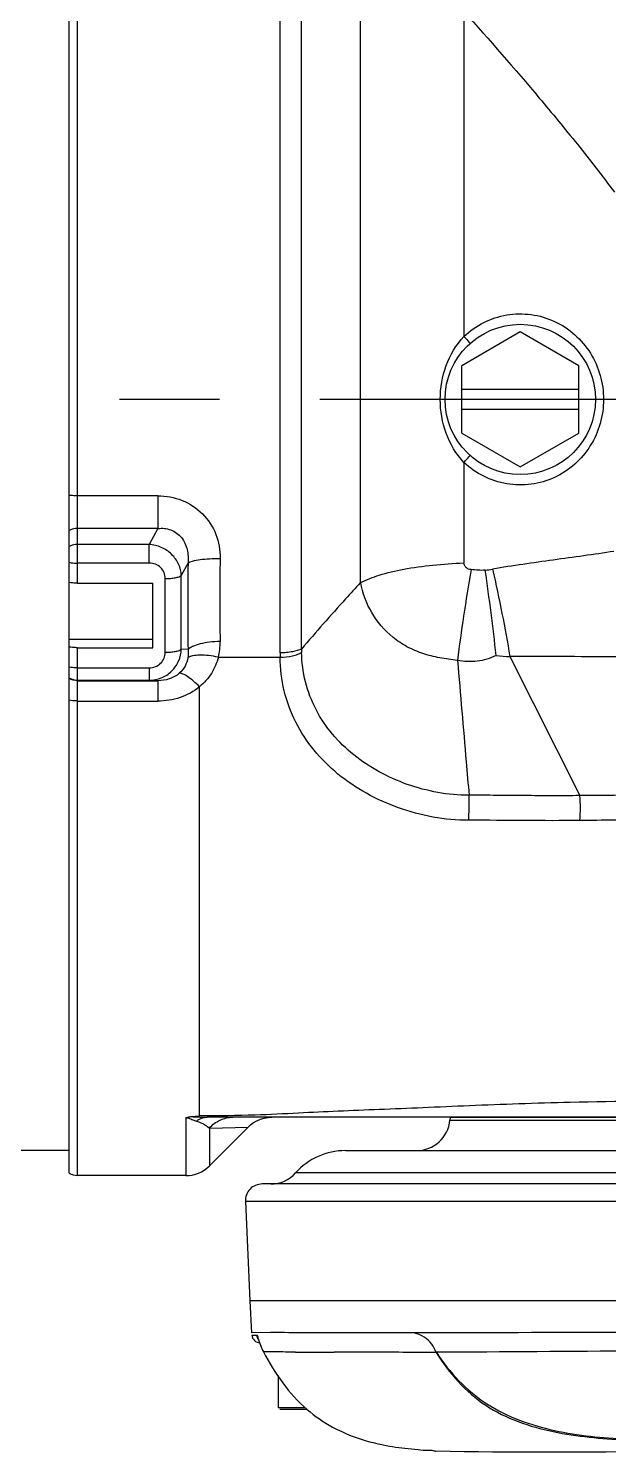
# Model space of a CAD drawing. Header units: millimetres. Extents: x 4086 to 8300, y 123 to 1549.
# Drawn here: x 6860.9 to 6869.58, y 989.27 to 1010.6 of the extents above; entities that cross this region are included whole.
import ezdxf

# ---------------------------------------------------------------- set-up
doc = ezdxf.new("R2010")
doc.units = ezdxf.units.MM
doc.linetypes.add('CENTER', pattern=[0.6, 0.375, -0.075, 0.075, -0.075])
doc.layers.add('中心线', color=7, linetype='Continuous')
doc.layers.add('外形图', color=7, linetype='Continuous')

msp = doc.modelspace()

# ---------------------------------------------------------------- linework, layer by layer
at = {"layer": '中心线', "linetype": 'CENTER', "ltscale": 20}
msp.add_line((6992.764, 1005.043), (6836.9537, 1005.043), dxfattribs=at)
at = {"layer": '外形图'}
for p, q in [((6861.639, 1002.2907), (6861.639, 1016.668)), ((6861.514, 993.4558), (6861.514, 1016.6302)), ((6864.6698, 1001.2479), (6864.6698, 1015.0053)), ((6864.9905, 1001.3035), (6864.9905, 1014.8387)), ((6865.8685, 1012.2565), (6865.8685, 1002.2938)), ((6867.4201, 1010.8543), (6867.4201, 1005.9862)), ((6868.264, 1006.0534), (6867.389, 1005.5482)), ((6869.139, 1005.5482), (6868.264, 1006.0534)), ((6867.389, 1004.5378), (6867.389, 1005.5482)), ((6869.139, 1004.5378), (6869.139, 1005.5482)), ((6869.139, 1005.193), (6867.389, 1005.193)), ((6869.139, 1004.893), (6867.389, 1004.893)), ((6867.389, 1004.5378), (6868.264, 1004.0327)), ((6868.264, 1004.0327), (6869.139, 1004.5378)), ((6867.4201, 1004.0999), (6867.4201, 1002.5963)), ((6862.8382, 1003.6003), (6861.639, 1003.6003)), ((6862.8382, 1003.6003), (6862.8382, 1003.1097)), ((6862.8382, 1003.1097), (6861.639, 1003.1097)), ((6862.8382, 1003.1097), (6862.7103, 1002.8707)), ((6862.7103, 1002.8707), (6861.639, 1002.8707)), ((6862.7103, 1002.5917), (6862.7103, 1002.8707)), ((6862.7103, 1002.5917), (6861.639, 1002.5917)), ((6863.2912, 1002.5937), (6863.191, 1002.4065)), ((6863.191, 1001.3028), (6863.191, 1002.4065)), ((6861.639, 1002.2907), (6862.764, 1002.2907)), ((6862.764, 1001.3248), (6862.764, 1002.2907)), ((6862.9506, 1001.256), (6862.9506, 1002.3596)), ((6861.514, 1001.4542), (6862.764, 1001.4542)), ((6861.639, 993.418), (6861.639, 1001.3248)), ((6861.639, 1001.3248), (6862.764, 1001.3248)), ((6863.2918, 1001.2964), (6863.191, 1001.3028)), ((6863.745, 1001.1826), (6864.6694, 1001.1826)), ((6868.1092, 1001.1934), (6869.1549, 999.1092)), ((6861.639, 1001.0238), (6862.7103, 1001.0238)), ((6862.7103, 1001.0238), (6862.7103, 1000.8386)), ((6861.639, 1000.8386), (6862.7103, 1000.8386)), ((6861.639, 1000.8305), (6862.8382, 1000.8305)), ((6862.8382, 1000.8305), (6862.7103, 1000.8386)), ((6862.8382, 1000.8305), (6862.8382, 1000.5249)), ((6863.464, 994.3123), (6863.4639, 1000.7396)), ((6861.639, 1000.5249), (6862.8382, 1000.5249)), ((6863.2569, 994.2836), (6863.2569, 993.418)), ((6885.764, 994.293), (6863.5773, 994.293)), ((6867.2137, 994.293), (6867.2099, 994.2494)), ((6867.2137, 994.293), (6871.1562, 994.293)), ((6864.1926, 994.1466), (6863.6105, 993.5645)), ((6863.6105, 994.1292), (6864.1926, 994.1466)), ((6863.6105, 994.1292), (6863.6105, 993.5645)), ((6867.2099, 994.2494), (6883.3181, 994.2494)), ((6861.514, 993.793), (6859.514, 993.793)), ((6865.6476, 993.793), (6884.8804, 993.793)), ((6863.2569, 993.418), (6861.639, 993.418)), ((6877.5253, 993.4598), (6864.9023, 993.4598)), ((6877.9783, 993.2931), (6864.3995, 993.2931)), ((6864.1498, 993.0323), (6864.2185, 991.543)), ((6864.8716, 993.0323), (6864.1498, 993.0323)), ((6865.006, 993.0323), (6864.8716, 993.0323)), ((6877.2724, 993.0323), (6865.006, 993.0323)), ((6864.2185, 991.543), (6864.2422, 991.0659)), ((6886.0131, 991.543), (6864.2189, 991.543)), ((6864.5234, 991.0669), (6864.2422, 991.0659)), ((6864.6071, 991.067), (6864.5234, 991.0669)), ((6864.2449, 991.0304), (6864.2782, 991.0306)), ((6864.2782, 991.0306), (6864.3199, 991.0311)), ((6864.4214, 990.7773), (6864.4203, 990.7774)), ((6865.7652, 990.7732), (6865.4766, 990.7737)), ((6864.639, 990.4266), (6864.639, 989.943)), ((6865.0464, 989.943), (6864.639, 989.943)), ((6865.0762, 989.918), (6864.664, 989.918))]:
    msp.add_line(p, q, dxfattribs=at)
for points in [[(6864.1926, 994.1466), (6864.2266, 994.1776), (6864.2731, 994.2119), (6864.3232, 994.2406), (6864.3763, 994.2633), (6864.4317, 994.2797), (6864.4885, 994.2897), (6864.5461, 994.293)], [(6864.3415, 990.975), (6864.3398, 990.9784), (6864.3466, 990.9595), (6864.361, 990.9175), (6864.3813, 990.8631), (6864.4069, 990.8046), (6864.4204, 990.7773)]]:
    msp.add_lwpolyline(points, dxfattribs=at)
msp.add_circle((6868.264, 1005.043), 1.125, dxfattribs=at)
for centre, radius, start, end in [((6901.0693, 1001.9647), 37.7834, 179.04603, 181.01336), ((6898.8487, 1002.0564), 35.0822, 179.00909, 181.04452), ((6867.5362, 1004.3497), 1.8748, 276.24851, 279.66118), ((6825.6437, 996.4452), 42.5278, 6.42747, 8.16618), ((6862.8839, 1001.4019), 0.8886, 345.71017, 0.96336), ((6866.9881, 1001.29), 1.9977, 179.61509, 181.0056), ((6866.843, 1001.2028), 2.1737, 178.81139, 180.53343), ((6868.1145, 1002.9459), 1.7526, 263.10753, 269.82774), ((6871.7862, 868.009), 126.5356, 90.288134, 91.256312), ((6866.7118, 994.293), 0.5, 270, 355), ((6865.6476, 992.793), 1, 90, 138.18468), ((6861.639, 993.6723), 0.25, 240, 270), ((6863.2569, 993.918), 0.5, 270, 315), ((6864.5297, 993.7931), 0.5, 270, 318.18468), ((6864.3995, 993.0431), 0.25, 90, 182.48738), ((6866.3297, 923.2009), 67.8622, 89.705894, 89.982468), ((6864.3693, 991.043), 0.125, 185.74114, 270), ((6864.4797, 985.6982), 5.0794, 90.50526, 90.65677), ((6865.7204, 1126.1908), 135.4174, 269.653891, 269.896849), ((6865.5734, 691.1619), 299.6114, 89.774242, 89.963303), ((6866.4879, 991.5545), 2.1638, 229.21718, 241.47624)]:
    msp.add_arc(centre, radius, start, end, dxfattribs=at)
for points, knots in [([(6868.6932, 1012.053), (6868.9988, 1011.7107), (6869.6241, 1010.9989), (6870.2309, 1010.271), (6870.5347, 1009.8884)], [0, 0, 0, 0, 0.4843319, 1, 1, 1, 1]), ([(6867.4201, 1010.8543), (6867.802, 1010.4264), (6868.3768, 1009.7698), (6869.1248, 1008.8636), (6869.4937, 1008.3886), (6869.6735, 1008.1453)], [0, 0, 0, 0, 0.4882033, 0.7425552, 1, 1, 1, 1]), ([(6867.4201, 1005.9862), (6867.508, 1006.0693), (6867.7093, 1006.211), (6868.0596, 1006.3258), (6868.4287, 1006.3319), (6868.7827, 1006.2283), (6869.0907, 1006.0261), (6869.3278, 1005.7445), (6869.4768, 1005.4081), (6869.5107, 1005.1643), (6869.5107, 1005.043)], [0, 0, 0, 0, 0.1248716, 0.2498978, 0.3750275, 0.5000722, 0.6249562, 0.7498145, 0.8748249, 1, 1, 1, 1]), ([(6867.0671, 1005.043), (6867.0671, 1005.2142), (6867.1256, 1005.5583), (6867.3044, 1005.8612), (6867.4201, 1005.9862)], [0, 0, 0, 0, 0.5012763, 1, 1, 1, 1]), ([(6867.4201, 1005.9862), (6867.4283, 1005.9773), (6867.4601, 1005.9428), (6867.4911, 1005.9076), (6867.5136, 1005.8811)], [0, 0, 0, 0, 0.2591646, 1, 1, 1, 1]), ([(6867.4201, 1004.0999), (6867.3044, 1004.2249), (6867.1256, 1004.5278), (6867.0671, 1004.8718), (6867.0671, 1005.043)], [0, 0, 0, 0, 0.4987239, 1, 1, 1, 1]), ([(6869.5107, 1005.043), (6869.5107, 1004.9217), (6869.4768, 1004.678), (6869.3277, 1004.3416), (6869.0907, 1004.0599), (6868.7827, 1003.8577), (6868.4287, 1003.7542), (6868.0596, 1003.7603), (6867.7093, 1003.875), (6867.508, 1004.0168), (6867.4201, 1004.0999)], [0, 0, 0, 0, 0.1251756, 0.2501851, 0.3750436, 0.4999274, 0.6249717, 0.7501016, 0.8751282, 1, 1, 1, 1]), ([(6867.4201, 1004.0999), (6867.4283, 1004.1088), (6867.4601, 1004.1433), (6867.4911, 1004.1784), (6867.5136, 1004.2049)], [0, 0, 0, 0, 0.2591645, 1, 1, 1, 1]), ([(6861.639, 1003.6003), (6861.6281, 1003.6003), (6861.5861, 1003.6006), (6861.5441, 1003.6023), (6861.5131, 1003.6046)], [0, 0, 0, 0, 0.2608266, 1, 1, 1, 1]), ([(6862.8382, 1003.6003), (6862.9615, 1003.6003), (6863.2106, 1003.5551), (6863.5266, 1003.3467), (6863.7308, 1003.0309), (6863.7738, 1002.7842), (6863.7718, 1002.6631)], [0, 0, 0, 0, 0.2519237, 0.502942, 0.7524367, 1, 1, 1, 1]), ([(6861.639, 1003.1097), (6861.6281, 1003.1097), (6861.5852, 1003.1073), (6861.5428, 1003.0952), (6861.514, 1003.081)], [0, 0, 0, 0, 0.2535884, 1, 1, 1, 1]), ([(6862.8382, 1003.1097), (6862.903, 1003.1176), (6863.0061, 1003.1091), (6863.1235, 1003.0459), (6863.2199, 1002.9524), (6863.2904, 1002.7955), (6863.2973, 1002.6604), (6863.2914, 1002.5942)], [0, 0, 0, 0, 0.246769, 0.3720947, 0.4979265, 0.748632, 1, 1, 1, 1]), ([(6861.639, 1002.8707), (6861.6281, 1002.8707), (6861.5852, 1002.8684), (6861.5428, 1002.8562), (6861.514, 1002.842)], [0, 0, 0, 0, 0.2535884, 1, 1, 1, 1]), ([(6863.191, 1002.4065), (6863.1887, 1002.4647), (6863.1596, 1002.5832), (6863.0517, 1002.7325), (6862.8953, 1002.8364), (6862.7723, 1002.8665), (6862.7103, 1002.8707)], [0, 0, 0, 0, 0.2405058, 0.4889327, 0.7437384, 1, 1, 1, 1]), ([(6861.514, 1002.6004), (6861.5238, 1002.599), (6861.5652, 1002.5937), (6861.6071, 1002.5917), (6861.639, 1002.5917)], [0, 0, 0, 0, 0.2358483, 1, 1, 1, 1]), ([(6862.9506, 1002.3596), (6862.9506, 1002.39), (6862.9388, 1002.4516), (6862.8855, 1002.5297), (6862.8047, 1002.5806), (6862.7417, 1002.5917), (6862.7103, 1002.5917)], [0, 0, 0, 0, 0.2460441, 0.4942556, 0.7458911, 1, 1, 1, 1]), ([(6863.2914, 1002.5942), (6863.3002, 1002.6003), (6863.3227, 1002.6114), (6863.3823, 1002.6308), (6863.4807, 1002.6482), (6863.6185, 1002.6602), (6863.7192, 1002.6618), (6863.772, 1002.661)], [0, 0, 0, 0, 0.0656119, 0.1522897, 0.3838153, 0.6757356, 1, 1, 1, 1]), ([(6865.8754, 1002.2993), (6865.9627, 1002.3465), (6866.1755, 1002.4259), (6866.5376, 1002.5099), (6866.9625, 1002.5686), (6867.2641, 1002.5878), (6867.4201, 1002.5963)], [0, 0, 0, 0, 0.1880326, 0.4273524, 0.7040178, 1, 1, 1, 1]), ([(6867.5274, 1002.4948), (6867.5139, 1002.4965), (6867.4865, 1002.5001), (6867.453, 1002.5247), (6867.4302, 1002.5577), (6867.4219, 1002.5833), (6867.4201, 1002.5963)], [0, 0, 0, 0, 0.2552262, 0.5056706, 0.753916, 1, 1, 1, 1]), ([(6869.6671, 1002.7667), (6869.3646, 1002.7208), (6868.7583, 1002.6385), (6868.1524, 1002.5529), (6867.8509, 1002.5015)], [0, 0, 0, 0, 0.500053, 1, 1, 1, 1]), ([(6862.9506, 1002.3596), (6862.9771, 1002.3596), (6863.0275, 1002.3616), (6863.0968, 1002.3705), (6863.151, 1002.3841), (6863.1813, 1002.3977), (6863.191, 1002.4065)], [0, 0, 0, 0, 0.3203271, 0.6099435, 0.842225, 1, 1, 1, 1]), ([(6867.5274, 1002.4948), (6867.4881, 1002.2632), (6867.416, 1001.8102), (6867.352, 1001.3559), (6867.3236, 1001.134)], [0, 0, 0, 0, 0.5121016, 1, 1, 1, 1]), ([(6867.7403, 1002.4861), (6867.7049, 1002.4822), (6867.6334, 1002.4832), (6867.5626, 1002.4902), (6867.5274, 1002.4948)], [0, 0, 0, 0, 0.4999086, 1, 1, 1, 1]), ([(6867.8509, 1002.5015), (6867.9002, 1002.28), (6867.9914, 1001.8449), (6868.0728, 1001.4078), (6868.1092, 1001.1934)], [0, 0, 0, 0, 0.5106107, 1, 1, 1, 1]), ([(6861.639, 1002.2907), (6861.6282, 1002.2907), (6861.5864, 1002.2915), (6861.5446, 1002.2948), (6861.514, 1002.2994)], [0, 0, 0, 0, 0.2603392, 1, 1, 1, 1]), ([(6865.8685, 1002.2938), (6865.7949, 1002.2143), (6865.4965, 1001.8893), (6865.2052, 1001.5578), (6864.9905, 1001.3035)], [0, 0, 0, 0, 0.2455358, 1, 1, 1, 1]), ([(6867.3236, 1001.134), (6867.235, 1001.1453), (6867.0596, 1001.169), (6866.8038, 1001.2311), (6866.5658, 1001.3325), (6866.2873, 1001.5182), (6866.0178, 1001.8342), (6865.9039, 1002.1433), (6865.8754, 1002.2993)], [0, 0, 0, 0, 0.1335654, 0.2645386, 0.3926883, 0.5183758, 0.7627035, 1, 1, 1, 1]), ([(6861.639, 1001.3248), (6861.6282, 1001.3248), (6861.5864, 1001.3255), (6861.5446, 1001.3289), (6861.514, 1001.3335)], [0, 0, 0, 0, 0.2603392, 1, 1, 1, 1]), ([(6862.7103, 1000.8386), (6862.7717, 1000.8387), (6862.8955, 1000.8621), (6863.0535, 1000.9642), (6863.161, 1001.1186), (6863.1887, 1001.2415), (6863.191, 1001.3028)], [0, 0, 0, 0, 0.2506138, 0.5000598, 0.749471, 1, 1, 1, 1]), ([(6862.9506, 1001.256), (6862.9771, 1001.256), (6863.0275, 1001.258), (6863.0968, 1001.2669), (6863.151, 1001.2804), (6863.1813, 1001.2941), (6863.191, 1001.3028)], [0, 0, 0, 0, 0.3203258, 0.6099408, 0.8422221, 1, 1, 1, 1]), ([(6863.772, 1001.4168), (6863.719, 1001.416), (6863.6179, 1001.4095), (6863.479, 1001.3858), (6863.3696, 1001.3513), (6863.3099, 1001.3169), (6863.2914, 1001.2965)], [0, 0, 0, 0, 0.3156761, 0.6025971, 0.8357142, 1, 1, 1, 1]), ([(6864.9905, 1001.3035), (6864.9469, 1001.2881), (6864.8733, 1001.266), (6864.7654, 1001.2488), (6864.7023, 1001.2472), (6864.6698, 1001.2479)], [0, 0, 0, 0, 0.4230813, 0.7021194, 1, 1, 1, 1]), ([(6862.7103, 1001.0238), (6862.7417, 1001.0238), (6862.8047, 1001.035), (6862.8855, 1001.0858), (6862.9388, 1001.1639), (6862.9506, 1001.2256), (6862.9506, 1001.256)], [0, 0, 0, 0, 0.2541058, 0.5057412, 0.7539529, 1, 1, 1, 1]), ([(6863.2881, 1001.1737), (6863.281, 1001.1308), (6863.2525, 1001.0441), (6863.1954, 1000.9723), (6863.1609, 1000.9418)], [0, 0, 0, 0, 0.4854601, 1, 1, 1, 1]), ([(6863.745, 1001.1826), (6863.6969, 1001.1931), (6863.6045, 1001.2087), (6863.4749, 1001.2164), (6863.3696, 1001.2078), (6863.3091, 1001.1885), (6863.2881, 1001.1737)], [0, 0, 0, 0, 0.3179123, 0.6031459, 0.8343963, 1, 1, 1, 1]), ([(6863.745, 1001.1826), (6863.7233, 1001.0973), (6863.6524, 1000.9314), (6863.5326, 1000.7964), (6863.4639, 1000.7396)], [0, 0, 0, 0, 0.4969415, 1, 1, 1, 1]), ([(6864.6694, 1001.1826), (6864.7323, 1001.1831), (6864.8223, 1001.1915), (6864.9291, 1001.2219), (6864.973, 1001.2427), (6864.9906, 1001.2549)], [0, 0, 0, 0, 0.5668145, 0.8067843, 1, 1, 1, 1]), ([(6867.4947, 998.7396), (6867.3147, 998.7385), (6866.9558, 998.7742), (6866.4388, 998.9135), (6865.9576, 999.1295), (6865.5274, 999.4186), (6865.1648, 999.7783), (6864.8869, 1000.2022), (6864.7115, 1000.6775), (6864.6703, 1001.0141), (6864.6694, 1001.1826)], [0, 0, 0, 0, 0.1307551, 0.2603021, 0.3875753, 0.5123001, 0.6349116, 0.7562702, 0.8775417, 1, 1, 1, 1]), ([(6867.4984, 999.1144), (6867.185, 999.1135), (6866.714, 999.2029), (6866.1474, 999.4542), (6865.7663, 999.7058), (6865.4429, 1000.0193), (6865.1928, 1000.3904), (6865.0321, 1000.8086), (6864.9932, 1001.1059), (6864.9906, 1001.2549)], [0, 0, 0, 0, 0.2586456, 0.3857511, 0.5105506, 0.6334318, 0.7552028, 0.8769805, 1, 1, 1, 1]), ([(6867.9042, 1001.206), (6867.8591, 1001.1857), (6867.7666, 1001.1498), (6867.5723, 1001.1083), (6867.4209, 1001.1158), (6867.3236, 1001.134)], [0, 0, 0, 0, 0.2498254, 0.4997386, 1, 1, 1, 1]), ([(6867.3236, 1001.134), (6867.3702, 1000.6288), (6867.4245, 999.9553), (6867.4832, 999.2821), (6867.4984, 999.1144)], [0, 0, 0, 0, 0.7507655, 1, 1, 1, 1]), ([(6870.4059, 1001.186), (6870.2119, 1001.1869), (6869.4464, 1001.1898), (6868.6809, 1001.1916), (6868.1092, 1001.1933)], [0, 0, 0, 0, 0.2533004, 1, 1, 1, 1]), ([(6861.639, 1001.0238), (6861.6282, 1001.0238), (6861.5864, 1001.0245), (6861.5446, 1001.0279), (6861.514, 1001.0325)], [0, 0, 0, 0, 0.2603398, 1, 1, 1, 1]), ([(6863.1609, 1000.9418), (6863.1177, 1000.9038), (6863.0131, 1000.8462), (6862.8964, 1000.8302), (6862.8382, 1000.8305)], [0, 0, 0, 0, 0.4971381, 1, 1, 1, 1]), ([(6863.4639, 1000.7396), (6863.4343, 1000.7693), (6863.3775, 1000.8223), (6863.2941, 1000.8872), (6863.2244, 1000.9285), (6863.179, 1000.943), (6863.1609, 1000.9418)], [0, 0, 0, 0, 0.3397569, 0.6298641, 0.8524498, 1, 1, 1, 1]), ([(6863.4639, 1000.7396), (6863.3784, 1000.6689), (6863.1767, 1000.5591), (6862.9511, 1000.5249), (6862.8382, 1000.5249)], [0, 0, 0, 0, 0.4956038, 1, 1, 1, 1]), ([(6861.639, 1000.5266), (6861.6283, 1000.5266), (6861.5866, 1000.5276), (6861.5451, 1000.5326), (6861.515, 1000.5394)], [0, 0, 0, 0, 0.2589886, 1, 1, 1, 1]), ([(6867.4947, 998.7396), (6867.4955, 998.7701), (6867.4982, 998.895), (6867.4992, 999.02), (6867.4984, 999.1144)], [0, 0, 0, 0, 0.2441866, 1, 1, 1, 1]), ([(6869.1549, 999.1092), (6869.0169, 999.1082), (6868.7409, 999.1067), (6868.327, 999.1095), (6867.9128, 999.1141), (6867.6366, 999.1147), (6867.4984, 999.1144)], [0, 0, 0, 0, 0.2499296, 0.4997335, 0.7497262, 1, 1, 1, 1]), ([(6871.8435, 999.1084), (6871.6272, 999.1097), (6871.1888, 999.1057), (6870.5219, 999.1149), (6869.8419, 999.1156), (6869.3842, 999.1112), (6869.1549, 999.1092)], [0, 0, 0, 0, 0.2413694, 0.4892005, 0.744163, 1, 1, 1, 1]), ([(6869.1561, 998.7364), (6869.1618, 998.7997), (6869.1668, 998.9242), (6869.1612, 999.0486), (6869.1549, 999.1092)], [0, 0, 0, 0, 0.510884, 1, 1, 1, 1]), ([(6869.1561, 998.7364), (6868.8794, 998.7337), (6868.3255, 998.7341), (6867.7717, 998.7419), (6867.4947, 998.7396)], [0, 0, 0, 0, 0.4997655, 1, 1, 1, 1]), ([(6871.8222, 998.7378), (6871.6064, 998.7391), (6871.2257, 998.7353), (6870.6772, 998.7411), (6870.0043, 998.7457), (6869.4963, 998.7397), (6869.1561, 998.7364)], [0, 0, 0, 0, 0.2428412, 0.4283423, 0.6172061, 1, 1, 1, 1]), ([(6869.0119, 994.5142), (6868.755, 994.5083), (6868.252, 994.4942), (6867.5167, 994.4649), (6866.8205, 994.4345), (6866.1659, 994.4085), (6865.5455, 994.3839), (6864.9272, 994.354), (6864.2358, 994.3177), (6863.7419, 994.3124), (6863.464, 994.3123)], [0, 0, 0, 0, 0.1388575, 0.2718917, 0.3976596, 0.5153805, 0.6258982, 0.7331779, 0.8498561, 1, 1, 1, 1]), ([(6863.2569, 994.2836), (6863.2614, 994.2864), (6863.2854, 994.298), (6863.3125, 994.3007), (6863.3336, 994.302)], [0, 0, 0, 0, 0.2001204, 1, 1, 1, 1]), ([(6863.2569, 994.2836), (6863.2635, 994.285), (6863.2763, 994.2866), (6863.3024, 994.282), (6863.3308, 994.2688), (6863.3536, 994.2583), (6863.3643, 994.2537)], [0, 0, 0, 0, 0.1769738, 0.3376901, 0.6917717, 1, 1, 1, 1]), ([(6863.4171, 994.2344), (6863.4406, 994.2527), (6863.4913, 994.2822), (6863.5494, 994.293), (6863.5773, 994.293)], [0, 0, 0, 0, 0.5151381, 1, 1, 1, 1]), ([(6863.6105, 994.1292), (6863.6543, 994.1797), (6863.7635, 994.2633), (6863.898, 994.293), (6863.964, 994.293)], [0, 0, 0, 0, 0.5035297, 1, 1, 1, 1]), ([(6863.4171, 994.2344), (6863.4415, 994.2273), (6863.5109, 994.2019), (6863.5744, 994.1614), (6863.6105, 994.1292)], [0, 0, 0, 0, 0.3441325, 1, 1, 1, 1]), ([(6865.3483, 991.063), (6865.2744, 991.0634), (6865.0274, 991.065), (6864.7803, 991.0668), (6864.6071, 991.067)], [0, 0, 0, 0, 0.2989875, 1, 1, 1, 1]), ([(6866.3505, 991.063), (6866.272, 991.0631), (6865.9842, 991.0628), (6865.6963, 991.0619), (6865.4869, 991.0625)], [0, 0, 0, 0, 0.2725557, 1, 1, 1, 1]), ([(6875.3792, 991.0891), (6874.5564, 991.0876), (6871.656, 991.0778), (6868.7557, 991.0672), (6866.6781, 991.0621)], [0, 0, 0, 0, 0.2836783, 1, 1, 1, 1]), ([(6867.0059, 990.7698), (6866.9873, 990.8129), (6866.924, 990.9515), (6866.7788, 991.0374), (6866.6782, 991.0621)], [0, 0, 0, 0, 0.3120028, 1, 1, 1, 1]), ([(6864.32, 991.0303), (6864.3344, 991.0303), (6864.338, 990.9624), (6864.3572, 990.9316), (6864.3678, 990.9021)], [0, 0, 0, 0, 0.3147365, 1, 1, 1, 1]), ([(6864.32, 991.0303), (6864.3211, 991.0201), (6864.3253, 990.9992), (6864.3329, 990.9793), (6864.338, 990.9696)], [0, 0, 0, 0, 0.4839598, 1, 1, 1, 1]), ([(6864.9023, 990.7759), (6864.8524, 990.7762), (6864.6966, 990.777), (6864.5407, 990.7783), (6864.4349, 990.7774)], [0, 0, 0, 0, 0.3205386, 1, 1, 1, 1]), ([(6867.0059, 990.7698), (6867.1959, 990.4626), (6867.6961, 989.897), (6868.7545, 989.5399), (6869.8373, 989.4491), (6871.2879, 989.4296), (6873.0996, 989.4781), (6874.5496, 989.4958), (6875.2746, 989.4978)], [0, 0, 0, 0, 0.1246261, 0.249461, 0.3745657, 0.4996065, 0.7497875, 1, 1, 1, 1]), ([(6875.3917, 990.8357), (6874.6101, 990.8336), (6871.8157, 990.8066), (6869.0214, 990.7819), (6867.0085, 990.7721)], [0, 0, 0, 0, 0.2797003, 1, 1, 1, 1]), ([(6867.0085, 990.7721), (6867.2049, 990.4695), (6867.7212, 989.9233), (6868.7716, 989.5584), (6869.8552, 989.4577), (6871.306, 989.4393), (6873.1179, 989.4898), (6874.568, 989.5113), (6875.293, 989.5133)], [0, 0, 0, 0, 0.1244747, 0.2492672, 0.3744294, 0.4995505, 0.7497643, 1, 1, 1, 1]), ([(6866.0296, 989.4282), (6866.075, 989.4161), (6866.243, 989.3759), (6866.414, 989.3495), (6866.5388, 989.3348)], [0, 0, 0, 0, 0.271996, 1, 1, 1, 1]), ([(6866.5388, 989.3348), (6866.6039, 989.3271), (6866.711, 989.3192), (6866.8759, 989.2978), (6866.9279, 989.3124), (6867.007, 989.2891), (6867.0011, 989.2973)], [0, 0, 0, 0, 0.4236793, 0.7396127, 0.9340423, 1, 1, 1, 1]), ([(6867.0011, 989.2973), (6868.1334, 989.2716), (6870.8917, 989.3), (6873.6493, 989.293), (6875.2746, 989.293)], [0, 0, 0, 0, 0.4106875, 1, 1, 1, 1])]:
    msp.add_open_spline(points, degree=3, knots=knots, dxfattribs=at)
for points in [[(6865.8754, 1002.2993), (6865.8728, 1002.2979), (6865.8705, 1002.2959), (6865.8685, 1002.2938)], [(6863.2914, 1001.2965), (6863.2957, 1001.2558), (6863.2949, 1001.2141), (6863.2881, 1001.1737)], [(6861.514, 1000.8721), (6861.5514, 1000.8505), (6861.5959, 1000.8386), (6861.639, 1000.8386)], [(6861.639, 1000.8305), (6861.5959, 1000.8305), (6861.5514, 1000.8424), (6861.514, 1000.864)], [(6863.3336, 994.302), (6863.3771, 994.3048), (6863.4206, 994.3081), (6863.464, 994.3123)], [(6863.3336, 994.302), (6863.3798, 994.3002), (6863.426, 994.2972), (6863.4721, 994.2954)], [(6863.4721, 994.2954), (6863.5072, 994.2939), (6863.5423, 994.293), (6863.5773, 994.293)], [(6863.3643, 994.2537), (6863.3815, 994.2463), (6863.3991, 994.2396), (6863.4171, 994.2344)], [(6865.4869, 991.0625), (6865.4407, 991.0626), (6865.3945, 991.0628), (6865.3483, 991.063)], [(6864.3678, 990.9021), (6864.3831, 990.8595), (6864.4008, 990.8176), (6864.4215, 990.7773)], [(6864.4214, 990.7773), (6864.5883, 990.458), (6864.8017, 990.1514), (6865.0745, 989.9161)], [(6867.0059, 990.7698), (6866.9219, 990.7702), (6866.8379, 990.7706), (6866.7539, 990.771)], [(6865.4546, 989.6534), (6865.6356, 989.5552), (6865.8307, 989.4812), (6866.0296, 989.4282)]]:
    msp.add_open_spline(points, degree=3, dxfattribs=at)

doc.saveas('drawing.dxf')
